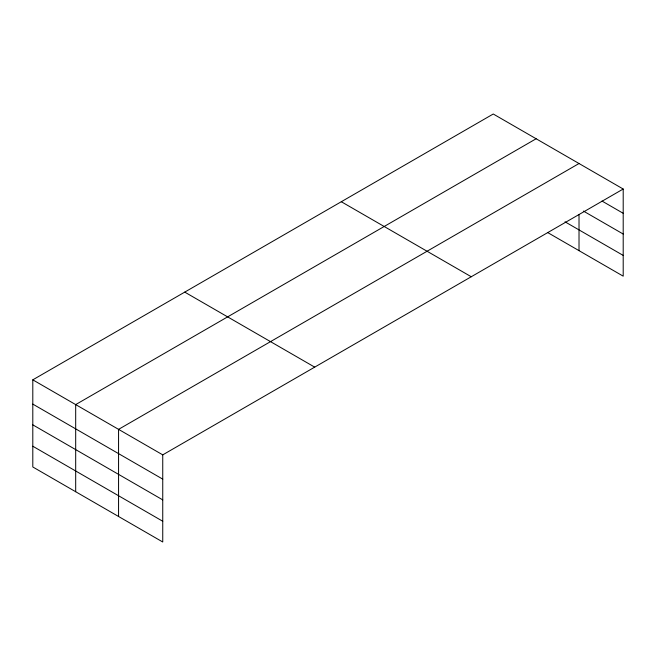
<?xml version="1.0" encoding="UTF-8"?>
<svg xmlns="http://www.w3.org/2000/svg" width="656" height="656" viewBox="0 0 656 656"><rect width="100%" height="100%" fill="white"/><g stroke="black" fill="none" stroke-linecap="round" stroke-linejoin="round"><path stroke-width="0.98" d="M32.8 379.84L162.745 454.862L162.745 541.995L32.8 466.974L32.8 379.84L493.255 114.005L623.2 189.026L623.2 276.16L547.514 232.462M536.132 138.76L75.686 404.596L75.686 491.729M579.018 163.516L118.564 429.36L118.564 516.493M162.745 454.862L623.2 189.026M601.995 201.048L623.2 213.29M583.438 211.084L623.2 234.036M565.013 221.818L623.2 255.414M341.3 201.728L471.254 276.75M184.746 292.117L314.7 367.139M32.8 404.104L162.745 479.134M32.8 424.85L162.745 499.88M32.8 446.228L162.745 521.249M579.018 214.635L579.018 250.649"/></g></svg>
